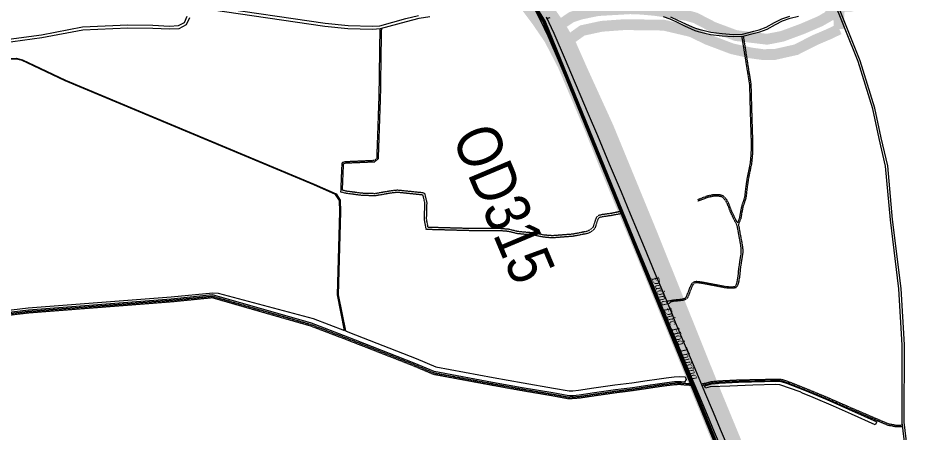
# Model space of a CAD drawing. Header units: metres. Extents: x 556238 to 587446, y 1177111 to 1219372.
# Drawn here: x 574267 to 575525, y 1203342 to 1203918 of the extents above; entities that cross this region are included whole.
import ezdxf
from ezdxf.enums import TextEntityAlignment as Align

# ---------------------------------------------------------------- set-up
doc = ezdxf.new("R2010")
doc.units = ezdxf.units.M
doc.header["$MEASUREMENT"] = 0
for name, pattern in [('ACAD_ISO03W100', [30, 12, -18]), ('DASHED2', [0.375, 0.25, -0.125]), ('Xr_Nen GT$0$DASHED', [0.75, 0.5, -0.25]), ('Xr_Nen GT$0$MON', [10, 6, -4])]:
    doc.linetypes.add(name, pattern=pattern)
doc.layers.add('Diameter_Text', color=2, linetype='Continuous')
doc.layers.add('DUONG GIAO THONG', color=7, linetype='Continuous')
for name, color, linetype, lineweight in [('Pipe Existing', 1, 'ACAD_ISO03W100', 60), ('Pipe Existing_DTDH', 4, 'ACAD_ISO03W100', 40), ('Xr_Nen GT$0$DUONG BT-NEN BT', 38, 'Continuous', 0), ('Xr_Nen GT$0$DUONG NHUA', 38, 'Continuous', 0), ('Xr_Nen GT$0$DUONG_DA', 38, 'Xr_Nen GT$0$MON', 0), ('Xr_Nen GT$1$SONG_HO', 250, 'Continuous', 0)]:
    doc.layers.add(name, color=color, linetype=linetype, lineweight=lineweight)
doc.styles.add('UTM', font='')
doc.styles.add('Xr_Nen GT$0$ROMANC', font='romanc.shx')
doc.styles.get('UTM').set_extended_font_data('UTM Swiss Condensed')
doc.linetypes.add('Xr_Nen GT$0$TAL_N_P', pattern='A,2,[130,ltypeshp.shx,S=1,R=0,X=0,Y=-1],4,[130,ltypeshp.shx,S=2,R=0,X=0,Y=-2],2', length=8)
doc.linetypes.add('Xr_Nen GT$0$TL_P', pattern='A,2,[130,ltypeshp.shx,S=1,R=0,X=0,Y=-1],2', length=4)

# ---------------------------------------------------------------- blocks, each defined once
blk = doc.blocks.new('GT CHINH')
at = {"layer": 'DUONG GIAO THONG', "color": 9, "ltscale": 5, "const_width": 17.5}
blk.add_lwpolyline([(10613.8, 2825.8), (10289.7, 3191.7), (10241.1, 3249.3), (10226.9, 3271.8), (10147.9, 3433), (10086.7, 3559.3), (10046.9, 3646.6), (9995.7, 3774.6), (9899.8, 4014.6), (9730.2, 4422.9), (9683.3, 4535), (9622.4, 4678.3), (9604.3, 4717.8), (9573, 4772.7), (9550.2, 4802.6), (9422.7, 4959), (9323.8, 5076.4), (8948.9, 5386.5), (8840.9, 5474.9), (8373, 5855.8), (7912.1, 6229.4)], dxfattribs=at)
blk = doc.blocks.new('DTDH_EXISTING_PIPE')
at = {"layer": 'Pipe Existing_DTDH', "color": 3, "linetype": 'DASHED2', "ltscale": 200, "const_width": 15, "flags": 128}
for points, elevation in [([(-288.9, -287.4), (-318.9, -238.3), (-371.9, -151.3), (-409.4, -90.5), (-428.9, -58.8), (-431.3, -54.9), (-454.9, -17.2), (-455.6, -16), (-455.9, -15.5), (-457.6, -15.4), (-458.3, -14.1), (-457.7, -12.6), (-458, -12.1), (-483.5, 29.3), (-499.4, 54.1), (-560.4, 154.7), (-572.2, 174.9), (-591, 208.5), (-611.6, 247.3), (-621.1, 266.5), (-636.5, 296.4), (-685.8, 393.8), (-714.8, 449.6), (-731.2, 478.2), (-732.5, 480.5), (-761.5, 539.2), (-793.6, 600.3), (-808.7, 629.1), (-836.5, 682.1), (-846.4, 701.1), (-862.1, 730.1), (-880.6, 763.9), (-896, 791.9), (-950.3, 889.8), (-979.2, 942.6), (-993.5, 968.2), (-1015, 1007.1), (-1029.9, 1033.5), (-1034.3, 1041.2), (-1040.9, 1053.5), (-1054.7, 1077.7), (-1060, 1087.7), (-1072, 1108.4), (-1093.2, 1146.6), (-1102, 1161.7), (-1134.3, 1217.3), (-1138.1, 1223.6), (-1152.7, 1246.9), (-1168.1, 1270.1), (-1178.8, 1284.3), (-1189.7, 1295.3), (-1190.8, 1296.8), (-1195.3, 1304.9), (-1213.3, 1325.5), (-1231.3, 1346.2), (-1245.1, 1362.1), (-1286.2, 1409.5), (-1332.6, 1463.5), (-1360.6, 1495.9), (-1385.8, 1525.1), (-1410.8, 1553.6), (-1438.5, 1584.6), (-1446.5, 1594.2), (-1459, 1609.7), (-1464.9, 1616.6), (-1469.3, 1616.6), (-1484.2, 1633.8), (-1496.6, 1647.9), (-1504, 1656.7), (-1503.7, 1660.7), (-1504.6, 1661.7), (-1518.5, 1677.8), (-1565.5, 1732.2), (-1593.8, 1765.1), (-1623.8, 1799.5), (-1651.9, 1832.5), (-1683.2, 1868.6), (-1704.3, 1892.8), (-1732.2, 1924.8), (-1767.2, 1965.1), (-1781.8, 1981.7), (-1831.7, 2039.1), (-1847.4, 2057.2), (-1884, 2099.3), (-1892.7, 2109.3), (-1921.3, 2141.8), (-1945, 2169.5), (-1971.5, 2199.1), (-1983.1, 2214.4), (-2007.1, 2242), (-2046.5, 2286.9), (-2073.5, 2317.8), (-2086.9, 2333.7), (-2097.8, 2346.8), (-2105.1, 2356), (-2108.6, 2360.5), (-2118.4, 2374.1), (-2129.1, 2393.9), (-2146, 2428.9), (-2151.5, 2440.6), (-2156.9, 2451.9), (-2177.3, 2494.6), (-2203.3, 2548.9), (-2208.2, 2559.8), (-2213.5, 2570.2), (-2226.3, 2597.5), (-2267.8, 2683.3), (-2289.1, 2730), (-2295.2, 2743), (-2304.8, 2763.3), (-2310.9, 2778.3), (-2316.3, 2794.1), (-2334.5, 2842.3), (-2355.8, 2898.8), (-2374.5, 2946.8), (-2378.1, 2956.4), (-2391.6, 2990.8), (-2405.6, 3027.1), (-2420.8, 3065.9), (-2427.8, 3084.1), (-2435.4, 3103.8), (-2477.1, 3209.2), (-2483.2, 3224.4), (-2490.6, 3242.3), (-2503.6, 3274.5), (-2510.3, 3290.8), (-2534.5, 3350.8), (-2551.6, 3392.5), (-2566.4, 3429.1), (-2635.5, 3599.3), (-2702.5, 3762.6), (-2729.6, 3826.5), (-2739.6, 3847), (-2758.1, 3881.3), (-2770.5, 3901), (-2774.3, 3906.3), (-2795.9, 3935.1), (-2804.7, 3946.2), (-2811.7, 3955), (-2818.9, 3964.1), (-2831.2, 3979.3), (-2833.8, 3982.5), (-2847.5, 3999.4), (-2957.5, 4136.3), (-2985.8, 4171.2), (-3004.5, 4193.6), (-3032, 4221.4), (-3035.7, 4224.6), (-3048, 4235.4), (-3067.1, 4251.3), (-3097.4, 4276.8), (-3106.2, 4284.4), (-3132.5, 4306.9), (-3424.4, 4554), (-3445.4, 4571.4), (-3452.7, 4572.3), (-3469.8, 4585.4), (-3469.8, 4585.4)], 1.1), ([(-3465.3, 4571.1), (-3440.1, 4551.7), (-3406.2, 4523.8), (-3356, 4481.9), (-3227.6, 4372.4), (-3194.2, 4345.2), (-3158.2, 4315), (-3124.4, 4286.3), (-3078.4, 4247.6), (-3039.1, 4214.4), (-3013.3, 4188.4), (-2981, 4149.6), (-2960.3, 4123.7), (-2890.7, 4037.4), (-2830.9, 3962.7), (-2804.8, 3929.9), (-2781.6, 3899), (-2763.6, 3872.7), (-2742.9, 3832.7), (-2716.1, 3770.2), (-2688.6, 3701.4), (-2634.7, 3571.7), (-2582.8, 3444.2), (-2513.6, 3273.7), (-2438.2, 3083.6), (-2412.8, 3017.4), (-2368.4, 2904.4), (-2319.3, 2773.6), (-2310.3, 2751.8), (-2284.6, 2696.2), (-2249.6, 2621.3), (-2216.4, 2551), (-2154.2, 2424.3), (-2126.4, 2365.9), (-2113.1, 2349.5), (-1992.9, 2210.2), (-1973.1, 2184.9), (-1960.8, 2171.5), (-1937.6, 2145.1), (-1908.6, 2110.9), (-1858.9, 2054.3), (-1794.5, 1981.4), (-1752.5, 1931.6), (-1705.4, 1877.6), (-1664.9, 1831.9), (-1600, 1756.2), (-1512.3, 1654.5), (-1512.5, 1649), (-1473.6, 1605.6), (-1468.7, 1604), (-1431.2, 1559.9), (-1285.9, 1394.2), (-1216.2, 1312.6), (-1200.3, 1295.9), (-1198, 1290.6), (-1193, 1285.3), (-1188.7, 1280.8), (-1145.4, 1216.4), (-1114.7, 1164), (-1090.4, 1120.4), (-1052.4, 1052.5), (-1035.9, 1023.2), (-928, 829.5), (-870.7, 724.7), (-798.7, 590.4), (-738.7, 472.4)], -0.3), ([(-1027.2, 1053.4), (-1033.6, 1065.4), (-1058.6, 1110.6), (-1083.2, 1153.5), (-1094.4, 1172.3), (-1099.4, 1181.9), (-1104.5, 1191.1), (-1112.4, 1204.4), (-1119.2, 1216.1), (-1132, 1238), (-1144.3, 1258.2), (-1153, 1270.9), (-1165.9, 1288.1), (-1176.3, 1301.3), (-1184.7, 1311.5), (-1198.1, 1326.9), (-1213.3, 1344.4), (-1235.5, 1370.4), (-1265.2, 1404.4), (-1311, 1458.3), (-1361.3, 1515.4), (-1421.6, 1586.5), (-1488.7, 1663.7), (-1537.1, 1719.3), (-1568.7, 1754.7), (-1601.2, 1792.1), (-1626.7, 1821.3), (-1663, 1864.4), (-1701.9, 1909.8), (-1751.7, 1966.6), (-1876.3, 2112), (-1952.5, 2202.8), (-2038.4, 2297.9), (-2073.7, 2337.9), (-2098.6, 2369.3), (-2114.3, 2395.6), (-2151.2, 2472.4), (-2217.8, 2609.3), (-2242, 2659.3), (-2281.7, 2751.9), (-2307.9, 2818.6), (-2438.6, 3153.9), (-2533.4, 3383.6), (-2621.8, 3603.9), (-2682, 3750.5), (-2718.1, 3829.7), (-2733.8, 3865.2), (-2748.5, 3890.4), (-2800.2, 3964.2), (-2919.6, 4112), (-2986.4, 4193), (-3058.9, 4262.5), (-3106, 4301.7), (-3409.3, 4560.8), (-3423.7, 4573.9)], 0.8), ([(-2346.8, 3934.7), (-2351.4, 3934), (-2362, 3932.8), (-2369.4, 3930.6), (-2372, 3923.8), (-2373.9, 3905.8), (-2388, 3897.7), (-2412.5, 3887.2), (-2440.6, 3876.8), (-2461.6, 3872.7), (-2477.3, 3874.6), (-2504.8, 3877.8), (-2536, 3889.4), (-2560.7, 3902.2), (-2572.4, 3905.6), (-2583.9, 3907.4), (-2603, 3910.7), (-2617.7, 3912.8), (-2636.2, 3914.5), (-2651.5, 3915.1), (-2696.4, 3912.5), (-2720.4, 3907.6), (-2732.8, 3903.5), (-2749.7, 3892.2)], 0.8), ([(-2361.4, 3886.7), (-2361.7, 3896), (-2362.1, 3902.5), (-2361.8, 3908.3), (-2361.2, 3914.9), (-2356.2, 3918.5), (-2345.1, 3918.7), (-2335.9, 3920.9), (-2334.6, 3920.7)], 0.8), ([(-2736, 3872.1), (-2718, 3884.9), (-2691.2, 3890.7), (-2659.7, 3893), (-2605, 3892.3), (-2567.2, 3883.4), (-2544.3, 3872.4), (-2510.1, 3859.5), (-2484, 3853.7), (-2467.2, 3851.4), (-2450.8, 3851.6), (-2421.4, 3858.2), (-2395.5, 3871.4), (-2375.4, 3880), (-2361.4, 3886.7)], 0.8)]:
    blk.add_lwpolyline(points, dxfattribs=dict(at, elevation=elevation))

msp = doc.modelspace()

# ---------------------------------------------------------------- linework, layer by layer
at = {"layer": 'Xr_Nen GT$0$DUONG BT-NEN BT', "flags": 128}
for points in [[(575501.3938, 1203318.38316), (575496.6635, 1203356.74252), (575497.02263, 1203463.97852), (575492.30973, 1203542.35604), (575480.44448, 1203638.08953), (575473.71805, 1203712.50557), (575464.83741, 1203751.48986), (575455.84904, 1203792.69143), (575435.57006, 1203858.68675), (575399.46013, 1203949.02571), (575391.91821, 1203964.46807), (575376.6738, 1204011.61226), (575371.13627, 1204020.52726), (575355.3562, 1204024.2462), (575347.37179, 1204024.79642), (575341.63259, 1204028.41193), (575316.27874, 1204112.94459), (575288.98212, 1204238.97816), (575278.15652, 1204287.82646), (575239.27394, 1204406.12542), (575215.19118, 1204477.07878), (575204.09331, 1204540.57535), (575176.19768, 1204734.31593)], [(575498.40221, 1203318.15869), (575493.66285, 1203356.55183), (575494.02233, 1203463.89343), (575489.32083, 1203542.08124), (575477.46114, 1203637.7699), (575470.74833, 1203712.03527), (575461.90928, 1203750.83696), (575452.94463, 1203791.92981), (575432.7386, 1203857.68773), (575396.71567, 1203947.80902)], [(574534.15178, 1203929.91349), (574692.56413, 1203906.7154), (574724.57077, 1203903.43928), (574758.47388, 1203902.42523), (574769.53365, 1203903.17569), (574805.79361, 1203913.18801), (574823.44446, 1203917.54815), (574838.08218, 1203919.98597)], [(574534.3847, 1203933.92204), (574693.05781, 1203910.68577), (574724.83456, 1203907.43318), (574758.39809, 1203906.42929), (574768.85909, 1203907.13912), (574804.78147, 1203917.05822), (574822.63507, 1203921.46844)], [(574218.3891, 1203879.75372), (574299.68038, 1203890.83923), (574356.52522, 1203901.66811), (574419.16111, 1203904.52203), (574453.68811, 1203903.95333), (574476.78042, 1203902.80915), (574490.44126, 1203903.60047), (574500.561, 1203908.86717), (574504.97038, 1203918.48054)], [(574218.63033, 1203883.82364), (574299.03543, 1203894.7883), (574356.05754, 1203905.65095), (574419.10296, 1203908.52353), (574453.82006, 1203907.9517), (574476.76369, 1203906.81489), (574489.35462, 1203907.54423), (574497.49725, 1203911.78196), (574501.45791, 1203920.41705)], [(575000.25138, 1203917.20679), (575005.28985, 1203918.75036)], [(575162.18214, 1203920.0602), (575171.20305, 1203916.88286), (575180.65355, 1203912.46254), (575191.56071, 1203907.10871), (575201.00436, 1203902.93067), (575206.09722, 1203900.79877), (575210.69423, 1203899.45179), (575219.9744, 1203897.03596), (575227.61014, 1203895.29098), (575243.8569, 1203893.34719), (575259.29264, 1203892.25414), (575272.68211, 1203892.70126), (575288.73549, 1203896.8391), (575296.03636, 1203898.62014), (575306.33532, 1203902.52823), (575317.9555, 1203908.98284), (575327.85592, 1203914.01334), (575338.55078, 1203917.57567), (575349.94079, 1203920.33968)], [(575172.33967, 1203919.66317), (575181.95014, 1203915.16803), (575192.82904, 1203909.82806), (575202.19057, 1203905.68636), (575207.10133, 1203903.63069), (575211.49408, 1203902.34356), (575220.68663, 1203899.95054), (575228.12394, 1203898.25091), (575244.14122, 1203896.33457), (575259.34869, 1203895.25768), (575272.25253, 1203895.68859), (575288.00556, 1203899.74901), (575295.1453, 1203901.49074), (575305.06819, 1203905.25613), (575316.49875, 1203911.60541), (575326.77161, 1203916.81422), (575337.72157, 1203920.46152)]]:
    msp.add_lwpolyline(points, dxfattribs=at)
at = {"layer": 'Xr_Nen GT$0$DUONG NHUA', "flags": 128}
for points in [[(574983.31459, 1203930.50257), (574991.38318, 1203915.30939), (575002.04065, 1203893.11434), (575017.67714, 1203856.68976), (575025.30658, 1203839.12675), (575038.10659, 1203808.83053), (575049.85188, 1203781.46935), (575062.55627, 1203751.19966), (575078.92613, 1203712.23405), (575095.34682, 1203673.03661), (575107.88948, 1203642.84236), (575127.25482, 1203596.47729), (575142.40275, 1203560.11942), (575154.48561, 1203531.00444), (575165.67915, 1203504.19193), (575170.61354, 1203492.27258), (575183.10902, 1203462.56699), (575193.86961, 1203436.50225), (575204.59, 1203411.14129), (575211.03726, 1203395.58007), (575223.01622, 1203367.16502), (575232.94814, 1203343.43007), (575241.13678, 1203324.15715)], [(574999.41738, 1203919.36955), (575010.23596, 1203896.83898), (575025.93965, 1203860.25785), (575033.5794, 1203842.67113), (575046.38698, 1203812.35696), (575058.13647, 1203784.986), (575070.85378, 1203754.68553), (575087.2254, 1203715.71573), (575103.65307, 1203676.50164), (575116.19757, 1203646.30296), (575135.5626, 1203599.9386), (575150.71294, 1203563.57496), (575162.79457, 1203534.46295), (575173.98962, 1203507.64681), (575178.91937, 1203495.73867), (575191.41655, 1203466.02904), (575202.17412, 1203439.97161), (575212.89231, 1203414.61587), (575219.34124, 1203399.05062), (575231.31404, 1203370.65019), (575241.24109, 1203346.92688), (575249.43508, 1203327.64136)]]:
    msp.add_lwpolyline(points, dxfattribs=at)
at = {"layer": 'Xr_Nen GT$0$DUONG_DA', "linetype": 'Xr_Nen GT$0$DASHED', "flags": 128}
for points in [[(575105.89159, 1203646.85852), (575091.0477, 1203643.78543), (575078.04788, 1203641.97744), (575074.13438, 1203641.10421), (575072.42033, 1203640.07651), (575071.50635, 1203638.53334), (575067.25857, 1203626.21351), (575064.98709, 1203623.29524), (575061.94883, 1203620.93898), (575056.95843, 1203618.79387), (575037.04426, 1203614.86203), (575008.1036, 1203612.64066), (574996.55623, 1203613.60358), (574982.93982, 1203616.38203), (574970.13099, 1203617.56269), (574959.51165, 1203618.55359), (574952.9024, 1203620.21501), (574947.46313, 1203621.57381), (574934.79368, 1203622.62543), (574892.88823, 1203622.70683), (574833.21585, 1203624.33512), (574830.66276, 1203638.35681), (574831.28913, 1203661.52149), (574829.25108, 1203669.73505), (574828.75773, 1203671.85513), (574826.8931, 1203672.35503), (574793.41743, 1203675.81556), (574785.4244, 1203675.07108), (574762.12565, 1203671.02819), (574744.0419, 1203671.59074), (574722.15031, 1203674.4619), (574714.76898, 1203676.36064), (574716.48273, 1203717.42231), (574720.97388, 1203718.69248), (574761.09656, 1203720.45346), (574764.85812, 1203723.4366), (574765.18952, 1203732.9033), (574767.87502, 1203810.25325), (574769.15146, 1203900.00927), (574768.9493, 1203903.12341)], [(575105.2834, 1203649.79623), (575090.53642, 1203646.74319), (575077.5137, 1203644.93202), (575073.00767, 1203643.92658), (575070.22618, 1203642.25887), (575068.76964, 1203639.79964), (575064.58494, 1203627.66275), (575062.85102, 1203625.43509), (575060.41264, 1203623.54407), (575056.06561, 1203621.67551), (575036.63749, 1203617.83963), (575008.11352, 1203615.65024), (574996.98226, 1203616.57846), (574983.37871, 1203619.3543), (574970.40803, 1203620.54987), (574960.01968, 1203621.51921), (574953.63163, 1203623.12503), (574947.95397, 1203624.54338), (574934.92088, 1203625.62519), (574892.93206, 1203625.70675), (574835.73123, 1203627.2676), (574833.67009, 1203638.58743), (574834.29905, 1203661.84811), (574832.16805, 1203670.4363), (574831.27198, 1203674.28701), (574827.43921, 1203675.31457), (574793.4327, 1203678.82997), (574785.02822, 1203678.04716), (574761.91366, 1203674.03624), (574744.2842, 1203674.58465), (574722.72116, 1203677.41273), (574716.87737, 1203678.91595), (574718.4206, 1203715.89192), (574721.29415, 1203716.70461), (574761.83161, 1203718.4838), (574766.82458, 1203722.44352), (574767.18829, 1203732.83333), (574769.87452, 1203810.20432), (574771.15168, 1203900.01079), (574771.55435, 1203903.71422)], [(575273.25267, 1203892.84833), (575283.83902, 1203825.74656), (575284.20527, 1203812.20504), (575284.75194, 1203790.53663), (575286.11937, 1203747.05228), (575285.93785, 1203728.62397), (575284.65268, 1203715.50668), (575280.26801, 1203694.31943), (575278.27788, 1203680.43566), (575277.08686, 1203669.11748), (575275.33279, 1203663.31146), (575272.8209, 1203656.14483), (575271.17096, 1203647.68851), (575269.86451, 1203639.74648), (575266.4245, 1203630.86943), (575266.73796, 1203630.17407), (575268.37075, 1203621.24975), (575270.71938, 1203608.69005), (575271.86881, 1203602.51259), (575272.52805, 1203596.26397), (575272.46449, 1203591.62789), (575271.09361, 1203583.08791), (575268.99915, 1203569.22978), (575268.41301, 1203561.8314), (575267.51035, 1203555.42023), (575266.17491, 1203548.90816), (575264.37057, 1203544.77636), (575262.95588, 1203543.4846), (575259.97356, 1203542.9539), (575255.15467, 1203542.787), (575248.52931, 1203543.27991), (575237.1904, 1203545.45779), (575217.05009, 1203549.32615), (575208.38264, 1203550.45886), (575205.84092, 1203549.96137), (575203.69615, 1203548.13573), (575201.99489, 1203545.2741), (575196.40876, 1203530.65731), (575194.99218, 1203528.57448), (575192.83336, 1203526.972), (575189.70847, 1203526.02165), (575184.91892, 1203525.30651), (575177.05598, 1203524.67998), (575172.28422, 1203523.66381), (575168.81321, 1203520.04615)], [(575270.99973, 1203892.64508), (575281.84325, 1203825.56292), (575282.20596, 1203812.15278), (575282.75273, 1203790.47998), (575284.11906, 1203747.03069), (575283.93881, 1203728.73154), (575282.67259, 1203715.80769), (575278.297, 1203694.6643), (575276.29279, 1203680.68229), (575275.11763, 1203669.51486), (575273.4309, 1203663.93173), (575270.88562, 1203656.66983), (575269.2023, 1203648.04241), (575267.92469, 1203640.27576), (575265.27109, 1203633.42807), (575265.12547, 1203633.75112), (575262.14889, 1203639.29702), (575256.78584, 1203650.67454), (575252.74284, 1203661.34597), (575250.18458, 1203665.7237), (575247.384, 1203669.16551), (575245.08183, 1203671.12295), (575241.92566, 1203672.1403), (575237.95597, 1203672.65629), (575232.78815, 1203672.59254), (575227.91516, 1203671.73883), (575223.20893, 1203670.66573), (575209.62581, 1203665.50482)], [(575166.68422, 1203525.14585), (575171.04956, 1203525.44573), (575176.76704, 1203526.6633), (575184.69155, 1203527.29473), (575189.26745, 1203527.97798), (575191.91971, 1203528.78458), (575193.52859, 1203529.97885), (575194.62381, 1203531.58918), (575200.18798, 1203546.14851), (575202.14679, 1203549.44335), (575204.9431, 1203551.8236), (575208.31847, 1203552.48425), (575217.36858, 1203551.30154), (575237.56765, 1203547.42189), (575248.793, 1203545.26582), (575255.19437, 1203544.78958), (575259.7627, 1203544.9478), (575262.03511, 1203545.35217), (575262.70792, 1203545.96651), (575264.25792, 1203549.51589), (575265.53859, 1203555.76087), (575266.42406, 1203562.05), (575267.011, 1203569.45849), (575269.11744, 1203583.39585), (575270.46668, 1203591.801), (575270.52661, 1203596.17244), (575269.88813, 1203602.22429), (575268.75312, 1203608.32419), (575266.40411, 1203620.88597), (575264.81448, 1203629.57436), (575263.33056, 1203632.86619), (575260.36202, 1203638.39712), (575254.94333, 1203649.89268), (575250.93177, 1203660.48114), (575248.53575, 1203664.58123), (575245.94858, 1203667.76077), (575244.08948, 1203669.34148), (575241.48631, 1203670.18058), (575237.83882, 1203670.65469), (575232.97426, 1203670.59468), (575228.31029, 1203669.77759), (575223.78921, 1203668.74671), (575210.33616, 1203663.63523)], [(575205.11168, 1203409.96598), (575199.40856, 1203409.93524), (575194.54822, 1203410.15919), (575186.83632, 1203410.89098), (575184.09543, 1203411.0521), (575178.12437, 1203410.69829), (575167.33427, 1203409.57902), (575154.45499, 1203407.76331), (575141.10652, 1203405.7771), (575119.98506, 1203402.57461), (575096.11155, 1203399.55977), (575067.16542, 1203395.41205), (575045.60052, 1203392.18664), (575037.4427, 1203391.5674), (575030.79447, 1203391.21929), (575008.46657, 1203395.37882), (574966.03196, 1203402.57688), (574924.65476, 1203410.02972), (574843.69543, 1203425.06421), (574815.69113, 1203437.01958), (574723.40714, 1203473.05934), (574673.27758, 1203492.16499), (574536.31095, 1203531.48545), (574479.3744, 1203525.79986), (574281.18621, 1203510.38154), (574196.01042, 1203500.33764), (574060.99112, 1203483.31854), (573913.25152, 1203464.26813), (573827.54305, 1203454.42483)], [(575205.88071, 1203407.99473), (575199.36843, 1203407.93496), (575194.40764, 1203408.16355), (575186.68312, 1203408.89653), (575184.0959, 1203409.04862), (575178.28678, 1203408.70441), (575167.57713, 1203407.59348), (575154.74177, 1203405.78396), (575141.40361, 1203403.79928), (575120.2603, 1203400.59349), (575096.3787, 1203397.57762), (575067.45519, 1203393.43315), (575045.82443, 1203390.19788), (575037.5707, 1203389.57136), (575030.66177, 1203389.2096), (575008.11617, 1203393.40969), (574965.68745, 1203400.60675), (574924.29491, 1203408.06235), (574843.11321, 1203423.13814), (574814.93454, 1203435.16794), (574722.68721, 1203471.19339), (574672.64438, 1203490.26598), (574536.12788, 1203529.45722), (574479.55134, 1203523.80758), (574281.38096, 1203508.39064), (574196.25259, 1203498.35234), (574061.24407, 1203481.3346), (573913.49352, 1203462.28278), (573827.77124, 1203452.43789)], [(575215.0426, 1203409.93721), (575222.20809, 1203411.3584), (575228.71972, 1203413.20049), (575239.36608, 1203414.18387), (575266.5633, 1203415.51231), (575302.64801, 1203416.28178), (575323.39476, 1203416.72418), (575328.04343, 1203415.90159), (575334.21683, 1203413.8653), (575359.1656, 1203404.01825), (575390.59109, 1203390.99558), (575420.6793, 1203377.86422), (575473.99069, 1203354.91221), (575484.55388, 1203352.8548), (575489.00965, 1203352.8548), (575494.17804, 1203352.93642)], [(575215.4317, 1203407.97543), (575222.6756, 1203409.41217), (575229.08699, 1203411.22591), (575239.50691, 1203412.18836), (575266.63342, 1203413.51335), (575302.69065, 1203414.28223), (575323.24035, 1203414.72043), (575327.55342, 1203413.95723), (575333.5359, 1203411.98391), (575358.41559, 1203402.16412), (575389.8082, 1203389.15508), (575419.87931, 1203376.03119), (575473.40034, 1203352.98961), (575484.36092, 1203350.8548), (575489.02545, 1203350.8548), (575494.20962, 1203350.93667)]]:
    msp.add_lwpolyline(points, dxfattribs=at)
at = {"layer": 'Xr_Nen GT$1$SONG_HO', "linetype": 'Xr_Nen GT$0$TAL_N_P', "flags": 128}
msp.add_lwpolyline([(574183.33775, 1203909.29999), (574190.45842, 1203893.08006), (574195.22276, 1203884.79767), (574199.68757, 1203879.8189), (574206.78049, 1203875.00724), (574233.67091, 1203861.89761), (574248.54134, 1203861.67583), (574263.92512, 1203862.01245), (574272.65266, 1203859.8605), (574288.24782, 1203852.46107), (574332.20355, 1203831.78499), (574677.76903, 1203687.08854), (574707.93775, 1203673.76237), (574713.73988, 1203664.83375), (574714.19599, 1203648.99954), (574711.0936, 1203533.65544), (574720.89274, 1203483.64914), (574726.64679, 1203481.45613), (574819.09577, 1203445.35193), (574846.31542, 1203433.73154), (574926.2741, 1203418.88288), (574967.58228, 1203411.44247), (575010.04338, 1203404.23991), (575031.39161, 1203400.26289), (575036.86672, 1203400.54957), (575044.59293, 1203401.13605), (575065.86147, 1203404.31713), (575094.90938, 1203408.47943), (575118.74648, 1203411.48968), (575139.76963, 1203414.67726), (575153.16449, 1203416.67038), (575166.24141, 1203418.51394), (575177.39354, 1203419.67077), (575184.09332, 1203420.06776), (575192.42879, 1203419.82259), (575193.9181, 1203416.28385), (575191.7999, 1203412.38129), (575186.98952, 1203412.88543), (575184.09496, 1203413.05558), (575177.96197, 1203412.69218), (575167.09141, 1203411.56455), (575154.16821, 1203409.74266), (575140.80943, 1203407.75491), (575119.70982, 1203404.55574), (575095.8444, 1203401.54191), (575066.87566, 1203397.39096), (575045.37661, 1203394.17539), (575037.31471, 1203393.56344), (575030.92717, 1203393.22898), (575008.81697, 1203397.34795), (574966.37648, 1203404.54701), (574925.01462, 1203411.99709), (574844.27765, 1203426.99028), (574816.44771, 1203438.87121), (574724.12706, 1203474.9253), (574673.91078, 1203494.06399), (574536.49402, 1203533.51368), (574479.19745, 1203527.79214), (574280.99147, 1203512.37243), (574195.76825, 1203502.32294), (574060.73817, 1203485.30248), (573917.5137, 1203465.75308), (573831.65794, 1203455.80366), (573831.62234, 1203458.75482), (573917.54906, 1203468.86318), (574060.35875, 1203488.2784), (574195.40499, 1203505.30089), (574280.69934, 1203515.35877), (574478.93203, 1203530.78055), (574536.76862, 1203536.55602), (574544.46664, 1203536.13915), (574676.12699, 1203500.7105), (574719.79147, 1203484.06886), (574710.09099, 1203533.57172), (574713.1956, 1203648.99858), (574712.74838, 1203664.5243), (574707.26143, 1203672.9679), (574677.37384, 1203686.16988), (574331.79742, 1203830.87092), (574287.82066, 1203851.55689), (574272.31522, 1203858.91375), (574263.81444, 1203861.00978), (574248.54483, 1203860.67567), (574233.43308, 1203860.90104), (574206.27814, 1203874.13963), (574199.02484, 1203879.0601), (574194.40824, 1203884.20813), (574189.56456, 1203892.62843), (574182.25427, 1203909.28031)], dxfattribs=at)
at = {"layer": 'Xr_Nen GT$1$SONG_HO', "linetype": 'Xr_Nen GT$0$TL_P', "flags": 128}
msp.add_lwpolyline([(575423.54279, 1203367.88122), (575398.66824, 1203379.09305), (575370.07054, 1203391.0027), (575355.24137, 1203397.17839), (575352.03003, 1203398.97085), (575323.97995, 1203408.66395), (575318.65059, 1203409.16971), (575286.5397, 1203407.98137), (575254.58752, 1203406.7989), (575227.47168, 1203405.79541), (575220.6354, 1203404.01655), (575219.40338, 1203407.41621), (575222.90935, 1203408.43905), (575229.27063, 1203410.23861), (575239.57732, 1203411.19061), (575266.66848, 1203412.51387), (575302.71197, 1203413.28246), (575323.16314, 1203413.71856), (575327.30841, 1203412.98505), (575333.19543, 1203411.04322), (575358.04058, 1203401.23706), (575389.41675, 1203388.23483), (575419.47932, 1203375.11467), (575458.57946, 1203357.42788), (575456.51579, 1203353.0579)], close=True, dxfattribs=at)

# ---------------------------------------------------------------- texts
at = {"layer": 'Xr_Nen GT$0$DUONG NHUA', "linetype": 'Xr_Nen GT$0$DASHED', "insert": (575153.88206, 1203563.34128), "char_height": 10, "attachment_point": 1, "rotation": 291.89417523, "style": 'Xr_Nen GT$0$ROMANC'}
msp.add_mtext_dynamic_manual_height_columns('\\pi3.16169;{\\fTimes New Roman|b0|i1|c0|p18;Đường Đức Hoà Thượng}', width=156.0638263, gutter_width=4, heights=[0], dxfattribs=at)

# ---------------------------------------------------------------- next in the draw order: block references
at = {"layer": 'DUONG GIAO THONG'}
msp.add_blockref('GT CHINH', (565391.56753, 1199198.47471), dxfattribs=at)

# ---------------------------------------------------------------- next in the draw order: linework, layer by layer
at = {"layer": 'Pipe Existing', "color": 1, "linetype": 'DASHED2', "ltscale": 500, "const_width": 5, "flags": 128}
msp.add_lwpolyline([(576971.95539, 1200666.76473), (576741.19062, 1201085.69315), (576577.26709, 1201361.24285), (576524.77502, 1201417.90978), (575663.08691, 1202408.64508), (575617.80874, 1202464.64636), (575425.73141, 1202860.1284), (574996.87253, 1203912.93402), (574954.49555, 1203981.03), (574714.11364, 1204272.81626), (574279.20519, 1204627.1632), (574266.77486, 1204629.51645), (574243.12081, 1204652.02043)], dxfattribs=at)

# ---------------------------------------------------------------- next in the draw order: block references
at = {"layer": 'Pipe Existing_DTDH', "linetype": 'ByBlock'}
msp.add_blockref('DTDH_EXISTING_PIPE', (577767.86613, 1200015.74782, -0.796), dxfattribs=at)

# ---------------------------------------------------------------- next in the draw order: texts
at = {"layer": 'Diameter_Text', "color": 1, "style": 'UTM'}
msp.add_text('OD315', height=62.5, rotation=292.80388671, dxfattribs=at).set_placement((574851.10593, 1203745.78826, -3.341), align=Align.BOTTOM_LEFT)

doc.saveas('drawing.dxf')
